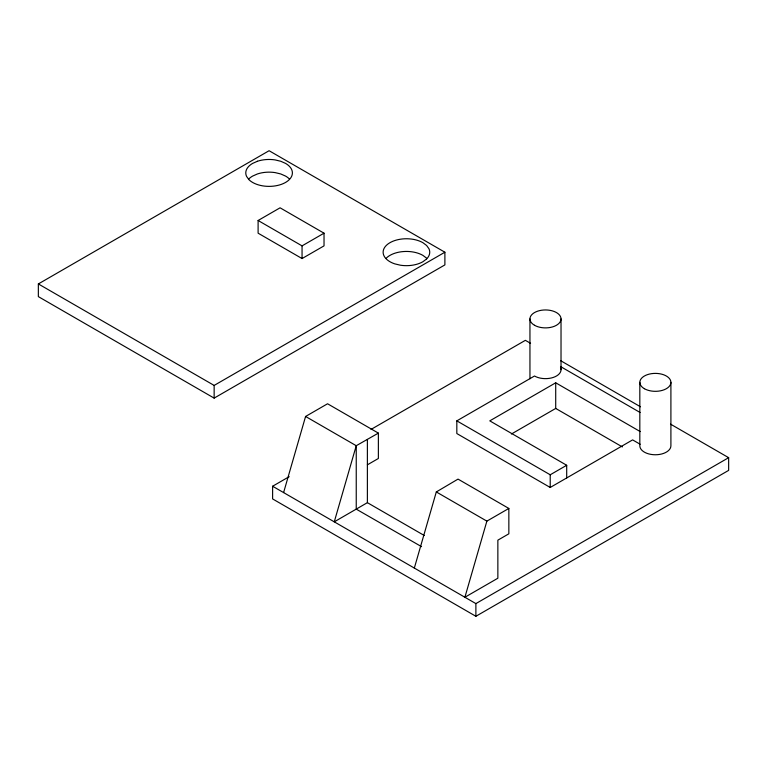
<?xml version="1.0" encoding="UTF-8"?>
<svg xmlns="http://www.w3.org/2000/svg" width="767" height="767" viewBox="0 0 767 767"><rect width="100%" height="100%" fill="white"/><g stroke="black" fill="none" stroke-linecap="round" stroke-linejoin="round"><path stroke-width="1.15" d="M560.495 367.355A15.541 8.974 0 0 1 553.256 377.441A15.541 8.974 0 0 1 534.503 376.012L456.825 420.862L456.825 433.547L550.217 487.467L632.622 439.894L640.177 444.256M529.949 378.764L529.949 318.919M511.416 434.007L555.711 408.437L555.711 382.8L640.177 431.562M561.022 369.675L561.032 318.919M566.698 477.956L566.698 465.272L489.787 420.862L555.711 382.8M639.822 382.359L639.822 445.79A15.541 8.974 0 0 0 655.363 454.764A15.541 8.974 0 0 0 670.904 445.8L670.904 382.359M283.598 492.587L305.582 416.462L327.557 403.768L378.371 433.115L378.371 458.484L367.383 464.831M414.333 568.059L436.308 491.935L458.033 479.107L508.847 508.444L508.847 533.813L497.86 540.16L497.86 578.222L464.898 597.253L486.872 521.129L508.847 508.444M367.383 439.453L367.383 502.663L334.268 521.838L356.243 445.713L378.371 433.115M38.35 283.934L269.092 150.715L444.889 252.218L444.889 264.903L214.146 398.121L38.35 296.618L38.35 283.934L214.146 385.427L444.889 252.218M258.105 220.493L280.08 207.809L324.029 233.187L324.029 245.871L302.054 258.556L258.105 233.187L258.105 220.493L302.054 245.871L324.029 233.187M670.569 424.151L728.65 457.678L728.65 470.372L475.885 616.284L272.611 498.924L272.611 486.24L289.188 476.671M371.027 429.424L525.376 340.327L530.563 343.319M456.825 420.862L550.217 474.783L566.698 465.272M272.611 486.24L475.885 603.6L728.65 457.678M421.543 546.66L356.243 509.144L356.243 445.713L305.582 416.462M560.639 360.682L640.493 406.788M560.533 366.549L640.1 412.493M555.711 408.437L622.363 446.921M436.308 491.935L486.872 521.129M367.383 502.663L424.285 535.51M426.615 258.172L422.914 255.382A23.307 13.461 0 0 0 386.252 258.172M550.217 474.783L550.217 487.467M475.885 603.6L475.885 616.284M302.054 245.871L302.054 258.556M214.146 385.427L214.146 398.121M248.901 178.874A23.307 13.461 0 0 1 252.611 176.094L257.434 173.956A23.307 13.461 0 0 1 275.123 172.604L280.741 173.956L285.573 176.094A23.307 13.461 0 0 1 289.274 178.874M426.615 258.939L422.914 261.729A23.307 13.461 0 0 1 400.403 265.209L394.775 263.867A23.307 13.461 0 0 1 387.939 244.021A23.307 13.461 0 0 1 422.914 242.698L426.615 245.488L428.945 248.729A23.307 13.461 0 0 1 426.615 258.939M257.434 161.262L252.611 163.4A23.307 13.461 0 0 0 246.571 176.4L248.901 179.651A23.307 13.461 0 0 0 283.282 183.591A23.307 13.461 0 0 0 285.573 163.4L280.741 161.262L275.123 159.919A23.307 13.461 0 0 0 257.434 161.262M644.376 388.696A15.541 8.974 0 0 0 670.377 384.679A15.541 8.974 0 0 0 651.346 373.692A15.541 8.974 0 0 0 644.376 388.696M534.503 325.266A15.541 8.974 0 0 0 560.495 321.239A15.541 8.974 0 0 0 541.464 310.252A15.541 8.974 0 0 0 534.503 325.266"/></g></svg>
